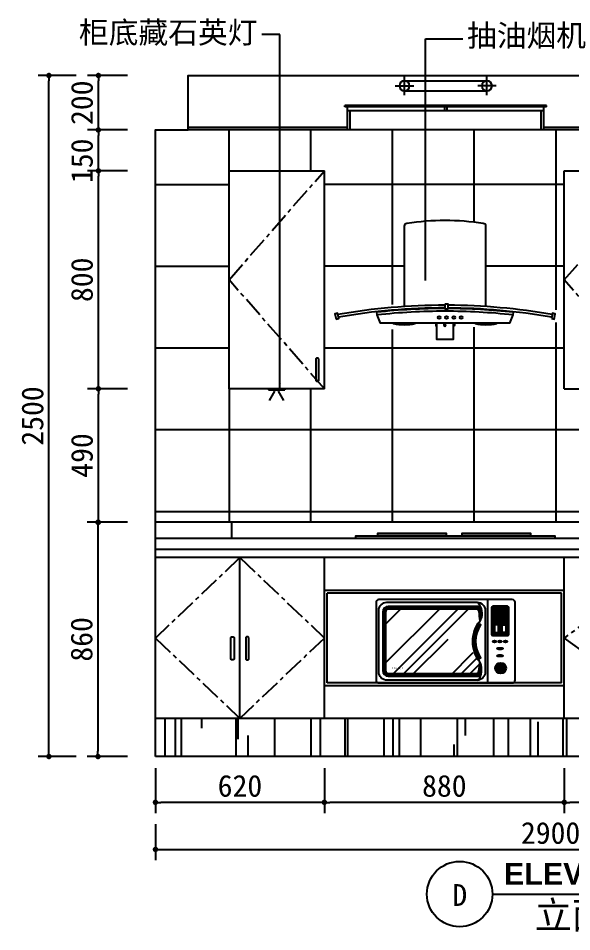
# Model space of a CAD drawing. Extents: x 3996 to 7701, y 3499 to 6852.
# Drawn here: x 3996 to 6027, y 3499 to 6852 of the extents above; entities that cross this region are included whole.
import ezdxf
from ezdxf.enums import TextEntityAlignment as Align

# ---------------------------------------------------------------- set-up
doc = ezdxf.new("R2010")
doc.units = 0
doc.header["$LTSCALE"] = 300
doc.header["$MEASUREMENT"] = 0
doc.header["$PDMODE"] = 3
doc.linetypes.add('CENTER', pattern=[2, 1.25, -0.25, 0.25, -0.25])
doc.layers.get('0').update_dxf_attribs({"linetype": 'CONTINUOUS'})
doc.layers.get('DEFPOINTS').update_dxf_attribs({"linetype": 'CONTINUOUS'})
for name, color, linetype in [('2', 2, 'CONTINUOUS'), ('3', 3, 'CONTINUOUS'), ('4', 4, 'CONTINUOUS'), ('7', 7, 'CONTINUOUS'), ('BH', 3, 'CONTINUOUS'), ('DIM', 3, 'CONTINUOUS'), ('TEXT', 3, 'CONTINUOUS')]:
    doc.layers.add(name, color=color, linetype=linetype)
doc.styles.add('HT', font='swisseb.ttf')
doc.styles.add('HZ', font='simfang.ttf')
doc.styles.add('STYLE4', font='dutcheb.ttf')
doc.dimstyles.new('D25', dxfattribs={"dimscale": 40, "dimtxt": 2, "dimasz": 0.5, "dimexe": 1, "dimexo": 1, "dimgap": 0.5, "dimtad": 1, "dimdec": 0, "dimzin": 0, "dimtxsty": 'HZ', "dimblk": '_DIMX', "dimblk1": 'DOT', "dimblk2": 'DOT', "dimsah": 1, "dimcen": 0, "dimclrd": 3, "dimclre": 3, "dimclrt": 3, "dimazin": 3, "dimtfac": 0.5, "dimtdec": 0, "dimtix": 1, "dimtofl": 0, "dimtmove": 0, "dimatfit": 3, "dimtolj": 1, "dimtzin": 0})
pattern_1 = [(45, (-52176.81641369718, 4346.699147961059), (-2.651650429449553, 2.651650429449553), [])]
pattern_2 = [(45, (-52176.81641369718, 4346.699147961059), (-1.767766952966369, 1.767766952966369), [])]

# ---------------------------------------------------------------- blocks, each defined once
blk = doc.blocks.new('_DOT')
at = {"color": 0, "linetype": 'BYBLOCK'}
blk.add_line((-0.5, 0), (-1, 0), dxfattribs=at)
at = {"color": 0, "linetype": 'BYBLOCK', "const_width": 0.5}
blk.add_lwpolyline([(-0.25, 0, 1), (0.25, 0, 1)], format="xyb", close=True, dxfattribs=at)
blk = doc.blocks.new('*D3')
at = {"color": 3, "linetype": 'BYBLOCK'}
for p, q in [((5999.461311103747, 4116.058036973605), (5999.461311103747, 3951.128361179293)), ((6799.461311103747, 4116.058036973605), (6799.461311103747, 3951.128361179293)), ((6779.461311103747, 3991.128361179293), (6019.461311103747, 3991.128361179293))]:
    blk.add_line(p, q, dxfattribs=at)
at = {"layer": 'DEFPOINTS', "color": 0, "linetype": 'BYBLOCK'}
for p in [(5999.461311103747, 4156.058036973605), (6799.461311103747, 4156.058036973605), (5999.461311103747, 3991.128361179293)]:
    blk.add_point(p, dxfattribs=at)
at = {"color": 3, "linetype": 'BYBLOCK', "xscale": 20, "yscale": 20, "zscale": 20, "rotation": 180}
blk.add_blockref('_DOT', (5999.461311103747, 3991.128361179293), dxfattribs=at)
at = {"color": 3, "linetype": 'BYBLOCK', "xscale": 20, "yscale": 20, "zscale": 20}
blk.add_blockref('_DOT', (6799.461311103747, 3991.128361179293), dxfattribs=at)
at = {"color": 3, "linetype": 'BYBLOCK', "insert": (6399.461311103747, 4051.128361179293), "char_height": 80, "attachment_point": 5, "style": 'HZ'}
blk.add_mtext('\\A1;800', dxfattribs=at)
blk = doc.blocks.new('_DIMX')
blk.add_line((-150, 0), (150, 0))
at = {"const_width": 50}
blk.add_lwpolyline([(-70, -70), (70, 70)], dxfattribs=at)
blk = doc.blocks.new('*D4')
at = {"color": 3, "linetype": 'BYBLOCK'}
for p, q in [((5119.461311103776, 4116.058036973602), (5119.461311103776, 3951.128361179293)), ((5999.461311103747, 4116.058036973605), (5999.461311103747, 3951.128361179293)), ((5979.461311103747, 3991.128361179293), (5139.461311103776, 3991.128361179293))]:
    blk.add_line(p, q, dxfattribs=at)
at = {"layer": 'DEFPOINTS', "color": 0, "linetype": 'BYBLOCK'}
for p in [(5119.461311103776, 4156.058036973602), (5999.461311103747, 4156.058036973605), (5119.461311103776, 3991.128361179293)]:
    blk.add_point(p, dxfattribs=at)
at = {"color": 3, "linetype": 'BYBLOCK', "xscale": 20, "yscale": 20, "zscale": 20, "rotation": 180}
blk.add_blockref('_DOT', (5119.461311103776, 3991.128361179293), dxfattribs=at)
at = {"color": 3, "linetype": 'BYBLOCK', "xscale": 20, "yscale": 20, "zscale": 20}
blk.add_blockref('_DOT', (5999.461311103747, 3991.128361179293), dxfattribs=at)
at = {"color": 3, "linetype": 'BYBLOCK', "insert": (5559.461311103762, 4051.128361179293), "char_height": 80, "attachment_point": 5, "style": 'HZ'}
blk.add_mtext('\\A1;880', dxfattribs=at)
blk = doc.blocks.new('*D5')
at = {"color": 3, "linetype": 'BYBLOCK'}
for p, q in [((4499.461311103689, 4116.058036973602), (4499.461311103689, 3951.128361179293)), ((5119.461311103732, 4116.058036973602), (5119.461311103732, 3951.128361179293)), ((5099.461311103732, 3991.128361179293), (4519.461311103689, 3991.128361179293))]:
    blk.add_line(p, q, dxfattribs=at)
at = {"layer": 'DEFPOINTS', "color": 0, "linetype": 'BYBLOCK'}
for p in [(4499.461311103689, 4156.058036973602), (5119.461311103732, 4156.058036973602), (4499.461311103689, 3991.128361179293)]:
    blk.add_point(p, dxfattribs=at)
at = {"color": 3, "linetype": 'BYBLOCK', "xscale": 20, "yscale": 20, "zscale": 20, "rotation": 180}
blk.add_blockref('_DOT', (4499.461311103689, 3991.128361179293), dxfattribs=at)
at = {"color": 3, "linetype": 'BYBLOCK', "xscale": 20, "yscale": 20, "zscale": 20}
blk.add_blockref('_DOT', (5119.461311103732, 3991.128361179293), dxfattribs=at)
at = {"color": 3, "linetype": 'BYBLOCK', "insert": (4809.461311103711, 4051.128361179293), "char_height": 80, "attachment_point": 5, "style": 'HZ'}
blk.add_mtext('\\A1;620', dxfattribs=at)
blk = doc.blocks.new('*D6')
at = {"color": 3, "linetype": 'BYBLOCK'}
for p, q in [((4499.461311103689, 3911.128361179293), (4499.461311103689, 3778.265959444554)), ((7399.461311103747, 3909.398475128641), (7399.461311103747, 3778.265959444554)), ((4519.461311103689, 3818.265959444554), (7379.461311103747, 3818.265959444554))]:
    blk.add_line(p, q, dxfattribs=at)
at = {"layer": 'DEFPOINTS', "color": 0, "linetype": 'BYBLOCK'}
for p in [(4499.461311103689, 3951.128361179293), (7399.461311103747, 3949.398475128641), (7399.461311103747, 3818.265959444554)]:
    blk.add_point(p, dxfattribs=at)
at = {"color": 3, "linetype": 'BYBLOCK', "xscale": 20, "yscale": 20, "zscale": 20, "rotation": 180}
blk.add_blockref('_DOT', (4499.461311103689, 3818.265959444554), dxfattribs=at)
at = {"color": 3, "linetype": 'BYBLOCK', "xscale": 20, "yscale": 20, "zscale": 20}
blk.add_blockref('_DOT', (7399.461311103747, 3818.265959444554), dxfattribs=at)
at = {"color": 3, "linetype": 'BYBLOCK', "insert": (5949.461311103718, 3878.265959444554), "char_height": 80, "attachment_point": 5, "style": 'HZ'}
blk.add_mtext('\\A1;2900', dxfattribs=at)
blk = doc.blocks.new('*D7')
at = {"color": 3, "linetype": 'BYBLOCK'}
for p, q in [((4396.918602919352, 5001.750330679421), (4248.549267705064, 5001.750330679421)), ((4288.549267705064, 4981.750330679421), (4288.549267705064, 4161.750330679421)), ((4396.918602919337, 4141.750330679421), (4248.549267705064, 4141.750330679421))]:
    blk.add_line(p, q, dxfattribs=at)
at = {"layer": 'DEFPOINTS', "color": 0, "linetype": 'BYBLOCK'}
for p in [(4436.918602919352, 5001.750330679421), (4288.549267705064, 4141.750330679421), (4436.918602919337, 4141.750330679421)]:
    blk.add_point(p, dxfattribs=at)
at = {"color": 3, "linetype": 'BYBLOCK', "xscale": 20, "yscale": 20, "zscale": 20}
for p, rotation in [((4288.549267705064, 5001.750330679421), 90), ((4288.549267705064, 4141.750330679421), 270)]:
    blk.add_blockref('_DOT', p, dxfattribs=dict(at, rotation=rotation))
at = {"color": 3, "linetype": 'BYBLOCK', "insert": (4228.549267705064, 4571.750330679421), "char_height": 80, "attachment_point": 5, "rotation": 90, "style": 'HZ'}
blk.add_mtext('\\A1;860', dxfattribs=at)
blk = doc.blocks.new('*D8')
at = {"color": 3, "linetype": 'BYBLOCK'}
for p, q in [((4396.918602919352, 6291.75033067945), (4249.950370631646, 6291.75033067945)), ((4289.950370631646, 5511.750330679421), (4289.950370631646, 6271.75033067945)), ((4396.918602919352, 5491.750330679421), (4249.950370631646, 5491.750330679421))]:
    blk.add_line(p, q, dxfattribs=at)
at = {"layer": 'DEFPOINTS', "color": 0, "linetype": 'BYBLOCK'}
for p in [(4289.950370631646, 6291.75033067945), (4436.918602919352, 6291.75033067945), (4436.918602919352, 5491.750330679421)]:
    blk.add_point(p, dxfattribs=at)
at = {"color": 3, "linetype": 'BYBLOCK', "xscale": 20, "yscale": 20, "zscale": 20}
for p, rotation in [((4289.950370631646, 6291.75033067945), 90), ((4289.950370631646, 5491.750330679421), 270)]:
    blk.add_blockref('_DOT', p, dxfattribs=dict(at, rotation=rotation))
at = {"color": 3, "linetype": 'BYBLOCK', "insert": (4229.950370631646, 5891.750330679435), "char_height": 80, "attachment_point": 5, "rotation": 90, "style": 'HZ'}
blk.add_mtext('\\A1;800', dxfattribs=at)
blk = doc.blocks.new('*D9')
at = {"color": 3, "linetype": 'BYBLOCK'}
for p, q in [((4396.918602919352, 5491.750330679421), (4249.950370631646, 5491.750330679421)), ((4289.950370631646, 5021.750330679413), (4289.950370631646, 5471.750330679421)), ((4396.91860291941, 5001.750330679413), (4249.950370631646, 5001.750330679413))]:
    blk.add_line(p, q, dxfattribs=at)
at = {"layer": 'DEFPOINTS', "color": 0, "linetype": 'BYBLOCK'}
for p in [(4289.950370631646, 5491.750330679421), (4436.918602919352, 5491.750330679421), (4436.91860291941, 5001.750330679413)]:
    blk.add_point(p, dxfattribs=at)
at = {"color": 3, "linetype": 'BYBLOCK', "xscale": 20, "yscale": 20, "zscale": 20}
for p, rotation in [((4289.950370631646, 5491.750330679421), 90), ((4289.950370631646, 5001.750330679413), 270)]:
    blk.add_blockref('_DOT', p, dxfattribs=dict(at, rotation=rotation))
at = {"color": 3, "linetype": 'BYBLOCK', "insert": (4229.950370631646, 5246.750330679417), "char_height": 80, "attachment_point": 5, "rotation": 90, "style": 'HZ'}
blk.add_mtext('\\A1;490', dxfattribs=at)
blk = doc.blocks.new('*D10')
at = {"color": 3, "linetype": 'BYBLOCK'}
for p, q in [((4396.918602919352, 6441.750330679479), (4249.950370631646, 6441.750330679479)), ((4289.950370631646, 6311.75033067945), (4289.950370631646, 6421.750330679479)), ((4396.918602919352, 6291.75033067945), (4249.950370631646, 6291.75033067945))]:
    blk.add_line(p, q, dxfattribs=at)
at = {"layer": 'DEFPOINTS', "color": 0, "linetype": 'BYBLOCK'}
for p in [(4289.950370631646, 6441.750330679479), (4436.918602919352, 6441.750330679479), (4436.918602919352, 6291.75033067945)]:
    blk.add_point(p, dxfattribs=at)
at = {"color": 3, "linetype": 'BYBLOCK', "xscale": 20, "yscale": 20, "zscale": 20}
for p, rotation in [((4289.950370631646, 6441.750330679479), 90), ((4289.950370631646, 6291.75033067945), 270)]:
    blk.add_blockref('_DOT', p, dxfattribs=dict(at, rotation=rotation))
at = {"color": 3, "linetype": 'BYBLOCK', "insert": (4229.950370631646, 6328.560010181758), "char_height": 80, "attachment_point": 5, "rotation": 90, "style": 'HZ'}
blk.add_mtext('\\A1;150', dxfattribs=at)
blk = doc.blocks.new('*D11')
at = {"color": 3, "linetype": 'BYBLOCK'}
for p, q in [((4396.918602919352, 6641.750330679508), (4249.950370631646, 6641.750330679508)), ((4289.950370631646, 6461.750330679479), (4289.950370631646, 6621.750330679508)), ((4396.918602919352, 6441.750330679479), (4249.950370631646, 6441.750330679479))]:
    blk.add_line(p, q, dxfattribs=at)
at = {"layer": 'DEFPOINTS', "color": 0, "linetype": 'BYBLOCK'}
for p in [(4289.950370631646, 6641.750330679508), (4436.918602919352, 6641.750330679508), (4436.918602919352, 6441.750330679479)]:
    blk.add_point(p, dxfattribs=at)
at = {"color": 3, "linetype": 'BYBLOCK', "xscale": 20, "yscale": 20, "zscale": 20}
for p, rotation in [((4289.950370631646, 6641.750330679508), 90), ((4289.950370631646, 6441.750330679479), 270)]:
    blk.add_blockref('_DOT', p, dxfattribs=dict(at, rotation=rotation))
at = {"color": 3, "linetype": 'BYBLOCK', "insert": (4229.950370631646, 6541.750330679493), "char_height": 80, "attachment_point": 5, "rotation": 90, "style": 'HZ'}
blk.add_mtext('\\A1;200', dxfattribs=at)
blk = doc.blocks.new('*D12')
at = {"color": 3, "linetype": 'BYBLOCK'}
for p, q in [((4208.549267705064, 6641.750330679508), (4068.510592038635, 6641.750330679508)), ((4108.510592038634, 4161.750330679421), (4108.510592038634, 6621.750330679508)), ((4208.549267705064, 4141.750330679421), (4068.510592038635, 4141.750330679421))]:
    blk.add_line(p, q, dxfattribs=at)
at = {"layer": 'DEFPOINTS', "color": 0, "linetype": 'BYBLOCK'}
for p in [(4108.510592038634, 6641.750330679508), (4248.549267705064, 6641.750330679508), (4248.549267705064, 4141.750330679421)]:
    blk.add_point(p, dxfattribs=at)
at = {"color": 3, "linetype": 'BYBLOCK', "xscale": 20, "yscale": 20, "zscale": 20}
for p, rotation in [((4108.510592038634, 6641.750330679508), 90), ((4108.510592038634, 4141.750330679421), 270)]:
    blk.add_blockref('_DOT', p, dxfattribs=dict(at, rotation=rotation))
at = {"color": 3, "linetype": 'BYBLOCK', "insert": (4048.510592038635, 5391.750330679464), "char_height": 80, "attachment_point": 5, "rotation": 90, "style": 'HZ'}
blk.add_mtext('\\A1;2500', dxfattribs=at)
blk = doc.blocks.new('A$C62F13558')
at = {"layer": '3'}
h = blk.add_hatch(dxfattribs=at)
h.set_pattern_fill('AR-RROOF', color=256, scale=150, angle=45, style=0)
h.set_pattern_definition([(45, (-52176.81641369718, 4346.699147961059), (127.2792206135786, 339.4112549695428), [2250, -300, 750, -150]), (45, (-52088.78161943945, 4540.799959396783), (-247.1338200246983, 35.00178566873412), [450, -49.5, 900, -112.5]), (45, (-52213.93951970947, 4489.888271151329), (480.4790578162591, 622.607520834755), [1200, -210, 600, -150])])
h.paths.add_polyline_path([(355.0001220950217, 152.8075741589273, -0.1506841736084051), (375.2769904733868, 218.9473800220294, 0.005394090625400558), (376.0523722907237, 219.7903554997756, -0.02032416972369061), (381.9110786953534, 227.6529604258103, 0.2695487141015423), (383.0481464628538, 280.999990682365), (44.99996438378002, 280.999990682365, 0.4142135623730885), (24.99996438378002, 260.999990682365), (24.99996438378002, 44.99999068236502, 0.4142135623731149), (44.99996438378002, 24.99999068236502), (383.63406860744, 24.99999068236502, 0.1950036927475438), (381.3529112183023, 76.41239982724073, -0.1724136271708928)])
h.paths.add_polyline_path([(56.61992272667703, 48.40719656179135), (104.6688788101892, 48.40719656179135), (104.6688788101892, 61.202012976486), (56.61992272667703, 61.202012976486)], flags=24)
h = blk.add_hatch(dxfattribs=at)
h.set_pattern_fill('ANSI31', color=256, scale=30, style=0)
h.set_pattern_definition(pattern_1)
h.paths.add_polyline_path([(484.8479978522519, 276.3713429992786, 0.4142135623730952), (482.8479978522519, 278.3713429992786), (428.4131174120121, 278.3713429992786, 0.4142135623730951), (426.4131174120121, 276.3713429992786), (426.4131174120121, 179.3883845362725, 0.4142135623730951), (428.4131174120121, 177.3883845362725), (482.8479978522519, 177.3883845362725, 0.4142135623730285), (484.8479978522519, 179.3883845362725)])
h.paths.add_polyline_path([(462.4344009679044, 213.8104963402875), (476.2790831761668, 213.8104963402875), (476.2790831761376, 185.6036676141375), (462.4344009679044, 185.603667614123)], flags=16)
h.paths.add_polyline_path([(432.0130631347129, 242.372126808812), (432.0130631347129, 247.5156195146701), (478.8652671535965, 247.5156195146701), (478.8652671535965, 242.3721268088266)], flags=16)
h.paths.add_polyline_path([(448.8267142963887, 213.8104963402875), (448.8267142963305, 185.6036676141375), (434.9820320880681, 185.603667614123), (434.9820320880972, 213.8104963402729)], flags=16)
h.paths.add_polyline_path([(432.0130631346838, 253.1734745205322), (432.013063134742, 258.3169672263612), (478.8652671536256, 258.3169672263903), (478.8652671536256, 253.1734745205322)], flags=16)
h.paths.add_polyline_path([(432.0130631347129, 263.9748222322669), (432.0130631347129, 269.1183149380813), (478.8652671536256, 269.1183149380959), (478.8652671535965, 263.9748222322523)], flags=16)
h = blk.add_hatch(dxfattribs=at)
h.set_pattern_fill('ANSI31', color=256, scale=30, style=0)
h.set_pattern_definition(pattern_1)
h.paths.add_polyline_path([(472.2323208726302, 54.2330004573887, 1), (442.2323208726302, 54.2330004573887, 1)])
at = {"layer": 'BH'}
h = blk.add_hatch(dxfattribs=at)
h.set_pattern_fill('ANSI31', color=256, scale=20, style=0)
h.set_pattern_definition(pattern_2)
edge = h.paths.add_edge_path()
edge.add_line((24.99996438378002, 260.999990682365), (24.99996438378002, 44.99999068236502))
edge.add_arc((44.99996438378002, 44.99999068236502), 20, 180, 270)
edge.add_line((44.99996438378002, 24.99999068236502), (383.63406860744, 24.99999068236502))
edge.add_arc((319.0877954527969, 47.89289840997662), 68.48581314680249, 340.4717092970232, 394.5516991194636)
edge.add_arc((472.3795033438364, 152.999990682365), 117.3795389600654, 145.8175255024182, 214.3703208593967, ccw=False)
edge.add_arc((336.5964209054946, 255.304454985584), 53.08505780349955, 316.7735619625414, 388.9498963041484)
edge.add_line((383.0481464628538, 280.999990682365), (44.99996438378002, 280.999990682365))
edge.add_arc((44.99996438378002, 260.999990682365), 20, 90, 180)
edge = h.paths.add_edge_path(flags=17)
edge.add_arc((-408.88778017601, 154.9501675202919), 794.1338245469636, 5.252772229990019, 7.772761035989022)
edge.add_arc((368.0416180359607, 260.9999906824232), 9.999999999945267, 7.772761035613223, 89.9999999996665)
edge.add_line((368.0416180360189, 270.999990682365), (44.99996438378002, 270.999990682365))
edge.add_arc((44.99996438378002, 260.999990682365), 10, 90, 180)
edge.add_line((34.99996438378002, 260.999990682365), (34.99996438378002, 44.99999068236502))
edge.add_arc((44.99996438378002, 44.99999068236502), 10, 180, 270)
edge.add_line((44.99996438378002, 34.99999068236502), (367.4992453543236, 34.99999068236502))
edge.add_arc((367.4992453543236, 44.99999068236502), 10, 270, 351.9395019244898)
edge.add_arc((-408.8877801763592, 154.9501675192296), 794.133824547097, 351.9395019246155, 354.3243187910753)
edge.add_arc((475.6567337704182, 151.6856730072759), 120.661827448362, 140.9802377138302, 218.5968533070664, ccw=False)
h = blk.add_hatch(dxfattribs=at)
h.set_pattern_fill('ANSI31', color=256, scale=20, style=0)
h.set_pattern_definition(pattern_2)
h.paths.add_polyline_path([(379.6207531415275, 89.55729971025721, 0.6909786354186698), (383.74778334031, 92.37999730977754, -0.3083701127093245), (383.549515117018, 213.3290763616096, 0.4447245139163326), (379.4132527951442, 216.138228191805, 0.3083701127091921)])
at = {"layer": '3'}
for points in [[(9.999964383780025, 265.999990682365, -0.4142135623730851), (39.99996438378002, 295.999990682365), (370.9547468461678, 295.999990682365, -0.414213562373085), (400.9547468461678, 265.999990682365), (400.9547468461969, 39.99999068236502, -0.4142135623731053), (370.9547468461969, 9.999990682365024), (39.99996438378002, 9.999990682365024, -0.4142135623731144), (9.999964383780025, 39.99999068236502)], [(381.9110786959645, 227.6529604265525, 0.01099596859141748), (377.9497405258589, 262.35243614309, 0.3750152199101854), (368.0416180360189, 270.999990682365), (44.99996438378002, 270.999990682365, 0.4142135623730818), (34.99996438378002, 260.999990682365), (34.99996438378002, 44.99999068236502, 0.4142135623731217), (44.99996438378002, 34.99999068236502), (367.4992453543236, 34.99999068236502, 0.3735838358457474), (377.4004510060477, 43.59780430298997, 0.01040610218486782), (381.352911218215, 76.4123998273426, -0.3522370824563742)], [(428.4131174120121, 177.3883845362725), (482.8479978522519, 177.3883845362725, 0.4142135623730285), (484.8479978522519, 179.3883845362725), (484.8479978522519, 276.3713429992786, 0.4142135623730953), (482.8479978522519, 278.3713429992786), (428.4131174120121, 278.3713429992786, 0.414213562373095), (426.4131174120121, 276.3713429992786), (426.4131174120121, 179.3883845362725, 0.4142135623730951)], [(379.4132527951733, 216.138228191805, -0.4447245139110237), (383.5495151169889, 213.3290763615951, 0.3083701127092349), (383.74778334031, 92.37999730979209, -0.6909786354157034), (379.6207531415566, 89.55729971024266, -0.3083701127092349)]]:
    blk.add_lwpolyline(points, format="xyb", close=True, dxfattribs=at)
for points in [[(432.0130631347129, 263.9748222322523), (478.8652671536256, 263.9748222322523), (478.8652671536256, 269.1183149380813), (432.0130631347129, 269.1183149380813)], [(432.0130631347129, 253.1734745205322), (478.8652671536256, 253.1734745205322), (478.8652671536256, 258.3169672263757), (432.0130631347129, 258.3169672263757)], [(432.0130631347129, 242.3721268088266), (478.8652671536256, 242.3721268088266), (478.8652671536256, 247.5156195146701), (432.0130631347129, 247.5156195146701)], [(434.9820320880972, 185.6036676141375), (448.8267142963596, 185.6036676141375), (448.8267142963596, 213.8104963402729), (434.9820320880972, 213.8104963402729)], [(476.2790831761668, 185.6036676141375), (462.4344009679044, 185.6036676141375), (462.4344009679044, 213.8104963402729), (476.2790831761668, 213.8104963402729)]]:
    blk.add_lwpolyline(points, close=True, dxfattribs=at)
blk.add_circle((457.2323208726302, 54.2330004573887), 15, dxfattribs=at)
for centre, radius, start, end in [((329.1095060179359, 249.8882322465943), 62.26811741181787, 29.9763089360182, 47.77706149945691), ((365.5805122781312, 27.40160731380456), 18.21259615155471, 287.1625377185471, 352.4225830372092)]:
    blk.add_arc(centre, radius, start, end, dxfattribs=at)
at = {"layer": '4'}
blk.add_lwpolyline([(9.999964383780025, -9.31763497646898e-06), (499.99996438378, -9.31763497646898e-06, 0.414213562373095), (509.99996438378, 9.999990682365024), (509.99996438378, 295.999990682365, 0.414213562373095), (499.99996438378, 305.999990682365), (9.999964383780025, 305.999990682365, 0.414213562373095), (-3.561621997505426e-05, 295.999990682365), (-3.561621997505426e-05, 9.999990682365024, 0.4142135623730951)], format="xyb", close=True, dxfattribs=at)
at = {"layer": '7'}
blk.add_line((409.99996438378, -9.31763497646898e-06), (409.99996438378, 305.999990682365), dxfattribs=at)
for points in [[(24.99996438378002, 260.999990682365), (24.99996438378002, 44.99999068236502, 0.4142135623731017), (44.99996438378002, 24.99999068236502), (383.63406860744, 24.99999068236502, 0.2404479283029119), (375.4937229427742, 86.73460211069323, -0.308370112709235), (375.2769904733577, 218.9473800220148, 0.3257705409295931), (383.0481464628538, 280.999990682365), (44.99996438378002, 280.999990682365, 0.4142135623730885)], [(428.4131174120121, 174.3883845362725), (482.8479978522519, 174.3883845362725, 0.4142135623730743), (487.8479978522519, 179.3883845362725), (487.8479978522519, 276.3713429992786, 0.4142135623730951), (482.8479978522519, 281.3713429992786), (428.4131174120121, 281.3713429992786, 0.414213562373095), (423.4131174120121, 276.3713429992786), (423.4131174120121, 179.3883845362725, 0.4142135623731158)]]:
    blk.add_lwpolyline(points, format="xyb", close=True, dxfattribs=at)
blk.add_circle((457.2323208726302, 54.2330004573887), 20, dxfattribs=at)
for centre, major_axis, ratio in [((434.708334866853, 152.402152438357), (-7.094498954204028, 0), 0.4923480912146768), ((454.708334866853, 152.402152438357), (-7.094498954204028, 0), 0.4923480912146768), ((474.708334866853, 152.402152438357), (-7.094498954204028, 0), 0.4923480912146768), ((454.708334866853, 126.2961810012057), (-11.47793416470813, 0), 0.2793582498284136), ((454.708334866853, 99.77471066480211), (-11.47793416470813, 0), 0.2793582498284136)]:
    blk.add_ellipse(centre, major_axis=major_axis, ratio=ratio, dxfattribs=at)
at = {"layer": '3', "color": 3, "style": 'STYLE4'}
blk.add_text('H a i e r ', height=8, dxfattribs=at).set_placement((80.61272330262, 50.6836544451653), align=Align.CENTER)
blk = doc.blocks.new('微波炉图块')
at = {"layer": '3'}
blk.add_blockref('A$C62F13558', (-542.9307701797807, -27.47483482638199), dxfattribs=at)

msp = doc.modelspace()

# ---------------------------------------------------------------- hatches: boundary and pattern name
at = {"layer": 'BH'}
h = msp.add_hatch(dxfattribs=at)
h.set_pattern_fill('AR-RROOF', color=256, scale=200, angle=90, style=0)
h.set_pattern_definition([(90, (-17405.13016413309, -9415.031131154137), (-200, 440.0000000000001), [3000, -400, 1000, -200]), (90, (-17505.13016413309, -9149.031131154137), (-266, -200), [600, -66, 1200, -150]), (90, (-17575.13016413309, -9315.031131154137), (-133.9999999999999, 1040), [1600, -280, 800, -200])])
h.paths.add_polyline_path([(6891.592329115254, 4141.750330679426), (6891.592329115283, 4281.750330679373), (6841.961311103805, 4281.75033067937), (6826.961311103805, 4281.750330679362), (4499.461311103747, 4281.750330679362), (4499.461311103747, 4141.750330679422)])

# ---------------------------------------------------------------- linework, layer by layer
at = {"layer": '2', "color": 1}
msp.add_line((7579.461311103747, 4141.750330679424), (4499.461311103747, 4141.750330679421), dxfattribs=at)
at = {"layer": '2'}
msp.add_lwpolyline([(4499.461311103747, 4141.750330679421), (4499.461311103747, 6441.750330679419), (4619.461311103747, 6441.750330679421), (4619.461311103747, 6641.750330679417), (7279.461311103747, 6641.750330679417), (7279.461311103747, 6441.750330679421), (7579.461311103747, 6441.750330679419), (7579.461311103747, 6341.750330679421), (7399.461311103747, 6341.750330679421), (7399.461311103747, 6441.750330679421)], dxfattribs=at)
at = {"layer": '3'}
for p, q in [((5413.050704397319, 6569.805154585625), (5413.050704397319, 6637.680269225206)), ((5715.871917810175, 6569.805154585625), (5715.871917810175, 6637.680269225206)), ((5379.113147077529, 6603.742711905415), (5446.98826171711, 6603.742711905415)), ((5749.809475129965, 6603.742711905415), (5681.934360490384, 6603.742711905415)), ((5560.461311103747, 6526.750330679271), (5560.461311103747, 6511.750330679271)), ((5568.461311103743, 6526.750330679271), (5568.46131110374, 6511.750330679271)), ((5372.232123440011, 5730.81290890757), (5452.232123440011, 5730.81290890757)), ((5527.896010608925, 5726.855198559639), (5532.232123440011, 5726.855198559639)), ((5557.896010608925, 5726.855198559639), (5564.334763688941, 5726.855198559639)), ((5596.568236271105, 5726.855198559639), (5592.232123440011, 5726.855198559639)), ((5752.232123440011, 5730.81290890757), (5672.232123440011, 5730.81290890757)), ((4918.211311103776, 5448.617330314059), (4937.725557963233, 5482.416997346087)), ((4970.711311103783, 5448.617330314059), (4951.197064244319, 5482.416997346087)), ((4809.461311103758, 4281.750330679371), (4809.461311103729, 4871.750330679193))]:
    msp.add_line(p, q, dxfattribs=at)
at = {"layer": '3', "linetype": 'CENTER', "ltscale": 0.2}
for points in [[(5119.46131110378, 5491.750330679422), (4769.461311103783, 5891.750330679435), (5119.46131110378, 6291.750330679448)], [(6349.461311103747, 5491.750330679421), (5999.461311103747, 5891.750330679435), (6349.461311103747, 6291.75033067945)], [(4809.461311103729, 4871.750330679184), (4499.461311103754, 4576.75033067929), (4809.461311103816, 4281.750330679411)], [(4809.461311103729, 4871.750330679188), (5119.46131110374, 4576.75033067929), (4809.461311103758, 4281.750330679362)], [(6399.461311103747, 4871.750330679184), (5999.461311103747, 4576.750330679275), (6399.461311103776, 4281.750330679362)]]:
    msp.add_lwpolyline(points, dxfattribs=at)
at = {"layer": '3'}
for points in [[(5372.232123440011, 5732.81290890757), (5372.232123440011, 5730.81290890757, 0.09554044837904897), (5452.232123440011, 5730.81290890757), (5452.232123440011, 5732.81290890757)], [(5527.896010608925, 5732.81290890757), (5527.896010608925, 5726.855198559639, 0.6438288752010884), (5532.232123440019, 5722.230854840422)], [(5557.896010608925, 5732.81290890757), (5557.896010608925, 5726.855198559639, 1.493545483479014), (5564.334763688941, 5726.855198559639), (5564.334763688941, 5732.81290890757)], [(5596.568236271105, 5732.81290890757), (5596.568236271105, 5726.855198559639, -0.6438288752010884), (5592.232123440011, 5722.230854840422)], [(5672.232123440011, 5732.81290890757), (5672.232123440011, 5730.81290890757, 0.09554044837904897), (5752.232123440011, 5730.81290890757), (5752.232123440011, 5732.81290890757)]]:
    msp.add_lwpolyline(points, format="xyb", dxfattribs=at)
for centre in [(5540.255078873026, 5753.045703258125), (5567.756726240561, 5753.045703258125), (5593.883295668809, 5753.045703258125), (5621.384943036344, 5753.045703258125)]:
    msp.add_circle(centre, 5.14110264832334, dxfattribs=at)
for centre, radius, start, end in [((5413.050704397319, 6603.742711905415), 18.66564001720355, 90, 270), ((5413.050704397319, 6603.742711905415), 18.66564001720355, 270, 90), ((5715.871917810175, 6603.742711905415), 18.66564001720355, 90, 270), ((5715.871917810175, 6603.742711905415), 18.66564001720355, 270, 90), ((5562.232123440011, 3517.133330738074), 2269.25, 90, 96.32503228095787), ((5562.232123440011, 3517.133330738074), 2259.25, 90, 96.32503228095787), ((5562.232123440019, 3517.133330738161), 2259.249999999912, 83.67496771904194, 90.00000000000007), ((5562.232123440019, 3517.133330738146), 2269.249999999926, 83.67496771904206, 89.74773378258837)]:
    msp.add_arc(centre, radius, start, end, dxfattribs=at)
at = {"layer": '4'}
for p, q in [((5924.461311103747, 6511.750330679275), (5204.461311103747, 6511.750330679275)), ((5214.461311103747, 6441.750330679271), (5214.461311103747, 6511.750330679275)), ((5914.461311103747, 6441.750330679271), (5914.461311103747, 6511.750330679275)), ((5214.461311103747, 6441.750330679271), (4619.461311103747, 6441.750330679271)), ((4769.461311103751, 6291.75033067945), (4769.461311103747, 6441.750330679271)), ((6064.461311103747, 6441.750330679271), (5914.461311103747, 6441.750330679271)), ((4769.46131110378, 5491.750330679421), (4769.461311103783, 6291.75033067945)), ((4769.461311103783, 6291.75033067945), (5119.46131110378, 6291.75033067945)), ((5119.46131110378, 5491.750330679422), (5119.46131110378, 6291.750330679452)), ((5999.461311103747, 5491.750330679421), (5999.461311103751, 6291.750330679452)), ((5999.461311103751, 6291.750330679448), (7399.461311103747, 6291.75033067945)), ((5119.46131110378, 5491.750330679421), (4769.46131110378, 5491.750330679421)), ((4769.461311103747, 5491.750330679421), (4769.461311103747, 5001.750330679184)), ((5999.461311103747, 5491.750330679421), (7399.461311103747, 5491.750330679421)), ((6271.026594699695, 5001.750330679184), (4499.461311103747, 5001.750330679184)), ((4779.461311103747, 4941.750330679282), (4779.461311103747, 5001.750330679186)), ((6819.892983077523, 4901.750330679184), (4499.461311103747, 4901.750330679184)), ((5119.461311103732, 4281.750330679381), (5119.461311103743, 4871.750330679184)), ((5999.461311103747, 4281.750330679362), (5999.461311103751, 4871.750330679184)), ((5999.461311103732, 4281.750330679362), (5999.461311103747, 4871.750330679184)), ((5999.461311103747, 4751.750330679184), (5119.46131110374, 4751.750330679193)), ((5999.461311103747, 4401.750330679184), (5119.461311103732, 4401.750330679191)), ((6826.961311103805, 4281.750330679362), (4499.461311103747, 4281.750330679362))]:
    msp.add_line(p, q, dxfattribs=at)
at = {"layer": '4', "color": 4}
for p, q in [((4914.461311103783, 5491.750330679421), (4914.461311103776, 5488.250330679421)), ((4914.461311103783, 5488.250330679421), (4921.961311103776, 5488.250330679421)), ((4921.961311103776, 5488.250330679421), (4966.961311103783, 5488.250330679421)), ((4966.961311103783, 5488.250330679421), (4974.461311103783, 5488.250330679421)), ((4974.461311103783, 5491.750330679421), (4974.461311103783, 5488.250330679421))]:
    msp.add_line(p, q, dxfattribs=at)
at = {"layer": '7'}
for p, q in [((5413.050704397319, 6622.408351922619), (5715.871917810175, 6622.408351922619)), ((5413.050704397319, 6585.077071888212), (5715.871917810175, 6585.077071888212)), ((5934.461311103747, 6531.750330679271), (5194.461311103751, 6531.750330679271)), ((5194.461311103751, 6526.750330679271), (5194.461311103747, 6531.750330679271)), ((5934.461311103747, 6526.750330679271), (5194.461311103751, 6526.750330679271)), ((5204.461311103747, 6441.750330679271), (5204.461311103747, 6526.750330679271)), ((5924.461311103747, 6441.750330679271), (5924.461311103747, 6526.750330679268)), ((5934.461311103747, 6526.750330679271), (5934.461311103747, 6531.750330679271)), ((4619.461311103747, 6451.750330679271), (5204.461311103747, 6451.750330679271)), ((5914.461311103747, 6441.750330679271), (5214.461311103747, 6441.750330679271)), ((5924.461311103747, 6451.750330679275), (6054.461311103747, 6451.750330679271)), ((6819.892983077523, 4941.750330679184), (4499.461311103747, 4941.750330679184)), ((6799.461311103747, 4871.750330679184), (4499.461311103747, 4871.750330679184)), ((5989.461311103747, 4741.750330679184), (5129.461311103762, 4741.750330679191)), ((5129.461311103732, 4411.750330679191), (5129.461311103762, 4741.750330679191)), ((5989.461311103732, 4411.750330679184), (5989.461311103747, 4741.750330679184)), ((5989.461311103732, 4411.750330679184), (5129.461311103732, 4411.750330679191))]:
    msp.add_line(p, q, dxfattribs=at)
msp.add_lwpolyline([(5712.232123440011, 5793.446481976276), (5712.232123440011, 6088.383330738074, 0.414213562373095), (5702.232123440011, 6098.383330738074, 0.07772365349191176), (5422.232123440011, 6098.383330738074, 0.414213562373095), (5412.232123440011, 6088.383330738074), (5412.232123440011, 5793.446481976276)], format="xyb", dxfattribs=at)
for points in [[(5562.232123440011, 5803.383330738074), (5572.232123440011, 5803.383330738074), (5572.232123440011, 5783.383330738074), (5562.232123440011, 5783.383330738074)], [(5162.023030381981, 5747.689310047332), (5171.803504486994, 5749.773134963478), (5167.635854654702, 5769.334083173508), (5157.855380549689, 5767.250258257362)], [(5952.660742393029, 5749.773134963478), (5962.441216498042, 5747.689310047332), (5966.608866330334, 5767.250258257362), (5956.828392225321, 5769.334083173508)], [(5234.461311103747, 4941.750330679191), (5234.461311103747, 4951.750330679191), (5964.461311103747, 4951.750330679191), (5964.461311103747, 4941.750330679191)], [(5315.845300301677, 4951.750330679191), (5315.845300301677, 4961.750330679191), (5565.845300301677, 4961.750330679191), (5565.845300301677, 4951.750330679191)], [(5625.104322369305, 4951.750330679191), (5625.104322369305, 4961.750330679191), (5875.104322369305, 4961.750330679191), (5875.104322369305, 4951.750330679191)]]:
    msp.add_lwpolyline(points, close=True, dxfattribs=at)
for points in [[(5812.232123440011, 5772.570220234211), (5811.130437861077, 5762.631091052779), (5799.116351742839, 5732.81290890757), (5325.347895137184, 5732.81290890757), (5313.333809018946, 5762.631091052779), (5312.232123440011, 5772.570220234211)], [(5592.232123440011, 5732.81290890757), (5592.232123440011, 5672.81290890757), (5532.232123440011, 5672.81290890757), (5532.232123440011, 5732.81290890757)]]:
    msp.add_lwpolyline(points, dxfattribs=at)
for points in [[(5099.515171516487, 5601.795124646387, 0.4032983092903263), (5087.515171516487, 5601.795124646387), (5087.515171516487, 5521.795124646387, 0.4032983092903264), (5099.515171516487, 5521.795124646387)], [(4776.394144519974, 4578.814225268443, -0.4032983092903263), (4788.394144519974, 4578.814225268443), (4788.394144519974, 4498.814225268443, -0.4032983092903264), (4776.394144519974, 4498.814225268443)], [(4842.528477687512, 4578.814225268447, 0.4032983092903263), (4830.528477687512, 4578.814225268445), (4830.52847768752, 4498.814225268445, 0.4032983092903264), (4842.52847768752, 4498.814225268447)]]:
    msp.add_lwpolyline(points, format="xyb", close=True, dxfattribs=at)
for radius, start, end in [(2281.25, 90, 99.93280945648803), (2271.25, 90, 99.92358233699404), (2281.25, 80.067190543512, 89.74883961420163), (2271.25, 80.07641766300594, 89.74773378258823)]:
    msp.add_arc((5562.232123440011, 3517.133330738074), radius, start, end, dxfattribs=at)
at = {"layer": 'BH'}
for p, q in [((5069.461311103747, 6291.75033067945), (5069.461311103747, 6441.750330679271)), ((5369.461311103758, 5800.733882235529), (5369.461311103747, 6441.750330679271)), ((5669.461311103747, 6102.897211379197), (5669.461311103747, 6441.750330679271)), ((5969.461311103747, 5781.063162760918), (5969.461311103747, 6441.750330679271)), ((4499.461311103747, 6241.750330679426), (4769.461311103747, 6241.750330679426)), ((5999.461311103747, 6241.750330679424), (5119.46131110378, 6241.750330679426)), ((4499.461311103747, 5941.750330679426), (4769.461311103747, 5941.750330679426)), ((5412.232123440011, 5941.750330679426), (5119.46131110378, 5941.750330679426)), ((5999.461311103747, 5941.750330679424), (5712.232123440011, 5941.750330679424)), ((5969.461311103791, 5001.750330679199), (5969.461311103772, 5735.40869739138)), ((5369.461311103791, 5001.750330679184), (5369.461311103772, 5709.865508889576)), ((5669.461311103791, 5001.750330679191), (5669.461311103772, 5718.379922800865)), ((4499.461311103747, 5641.750330679426), (4769.461311103747, 5641.750330679426)), ((5119.46131110378, 5641.750330679424), (5999.461311103747, 5641.750330679424)), ((5069.461311103791, 5001.750330679177), (5069.461311103776, 5491.750330679421)), ((4499.461311103747, 5341.750330679426), (4769.461311103747, 5341.750330679426)), ((4769.461311103747, 5341.750330679426), (7179.461311103747, 5341.750330679424)), ((4499.461311103747, 5041.750330679424), (4769.461311103747, 5041.750330679426)), ((4769.461311103747, 5041.750330679426), (6529.217882199955, 5041.750330679421))]:
    msp.add_line(p, q, dxfattribs=at)
at = {"layer": 'TEXT', "color": 6}
msp.add_line((5735.785892724165, 3636.701258861069), (6535.785892724165, 3636.701258861069), dxfattribs=at)
msp.add_circle((5615.785892724165, 3636.701258861069), 120, dxfattribs=at)

# ---------------------------------------------------------------- block references
at = {"layer": '3'}
msp.add_blockref('微波炉图块', (5851.808719595079, 4439.225174823203), dxfattribs=at)

# ---------------------------------------------------------------- texts
at = {"layer": 'TEXT', "style": 'HZ'}
for s, p in [('柜底藏石英灯', (4218.879870500085, 6759.807704383307)), ('抽油烟机', (5642.847954115819, 6748.468903394511))]:
    msp.add_text(s, height=80, dxfattribs=at).set_placement(p)
at = {"layer": 'TEXT', "linetype": 'BYBLOCK'}
for s, height, style, p in [('ELEVATION', 80, 'HT', (5778.287131671026, 3671.053723346778)), ('D', 80, 'HZ', (5588.957576369507, 3593.307601175986)), ('立面图', 100, 'HZ', (5891.169926159131, 3509.428504931349))]:
    msp.add_text(s, height=height, dxfattribs=dict(at, style=style)).set_placement(p)

# ---------------------------------------------------------------- dimensions: what is measured, and where the dimension line sits
at = {"layer": 'DIM'}
for base, p1, p2, angle, picture, middle in [((4108.510592038634, 6641.750330679508), (4248.549267705064, 4141.750330679421), (4248.549267705064, 6641.750330679508), 90, '*D12', (4048.510592038635, 5391.750330679464)), ((4289.950370631646, 6641.750330679508), (4436.918602919352, 6441.750330679479), (4436.918602919352, 6641.750330679508), 270, '*D11', (4229.950370631646, 6541.750330679493)), ((4289.950370631646, 6291.75033067945), (4436.918602919352, 5491.750330679421), (4436.918602919352, 6291.75033067945), 270, '*D8', (4229.950370631646, 5891.750330679435)), ((4289.950370631646, 5491.750330679421), (4436.91860291941, 5001.750330679413), (4436.918602919352, 5491.750330679421), 270, '*D9', (4229.950370631646, 5246.750330679417)), ((4288.549267705064, 4141.750330679421), (4436.918602919352, 5001.750330679421), (4436.918602919337, 4141.750330679421), 90, '*D7', (4228.549267705064, 4571.750330679421))]:
    dim = msp.add_linear_dim(base=base, p1=p1, p2=p2, angle=angle, dimstyle='D25', override={"dimscale": 40}, dxfattribs=at)
    dim.commit()
    dim.dimension.update_dxf_attribs({"geometry": picture, "text_midpoint": middle})
dim = msp.add_linear_dim(base=(4289.950370631646, 6441.750330679479), p1=(4436.918602919352, 6291.75033067945), p2=(4436.918602919352, 6441.750330679479), angle=270, dimstyle='D25', override={"dimscale": 40}, dxfattribs=at)
dim.commit()
dim.dimension.update_dxf_attribs({"geometry": '*D10', "text_midpoint": (4229.950370631646, 6328.560010181758), "dimtype": 128})
for base, p1, p2, picture, middle in [((4499.461311103689, 3973.518470521467), (5119.461311103732, 4138.448146315775), (4499.461311103689, 4138.448146315775), '*D5', (4809.461311103711, 4033.518470521467)), ((5119.461311103776, 3973.518470521467), (5999.461311103747, 4138.448146315779), (5119.461311103776, 4138.448146315775), '*D4', (5559.461311103762, 4033.518470521467)), ((5999.461311103747, 3973.518470521467), (6799.461311103747, 4138.448146315779), (5999.461311103747, 4138.448146315779), '*D3', (6399.461311103747, 4033.518470521467)), ((7399.461311103747, 3800.656068786728), (4499.461311103689, 3933.518470521467), (7399.461311103747, 3931.788584470814), '*D6', (5949.461311103718, 3860.656068786728))]:
    dim = msp.add_linear_dim(base=base, p1=p1, p2=p2, dimstyle='D25', override={"dimscale": 40}, dxfattribs=at)
    dim.commit()
    dim.dimension.update_dxf_attribs({"geometry": picture, "text_midpoint": middle, "insert": (0, -17.60989065782633)})

# ---------------------------------------------------------------- leaders
at = {"layer": 'TEXT', "color": 3}
for points in [[(4956.381746895338, 5491.750330679421), (4956.381746895338, 6792.555912597916), (4890.184468482101, 6792.555912597916)], [(5490.060629949006, 5888.938670618918), (5490.060629949006, 6776.058686689234), (5626.965047327805, 6776.058686689234)]]:
    msp.add_leader(points, dimstyle='D25', dxfattribs=at)

doc.saveas('drawing.dxf')
